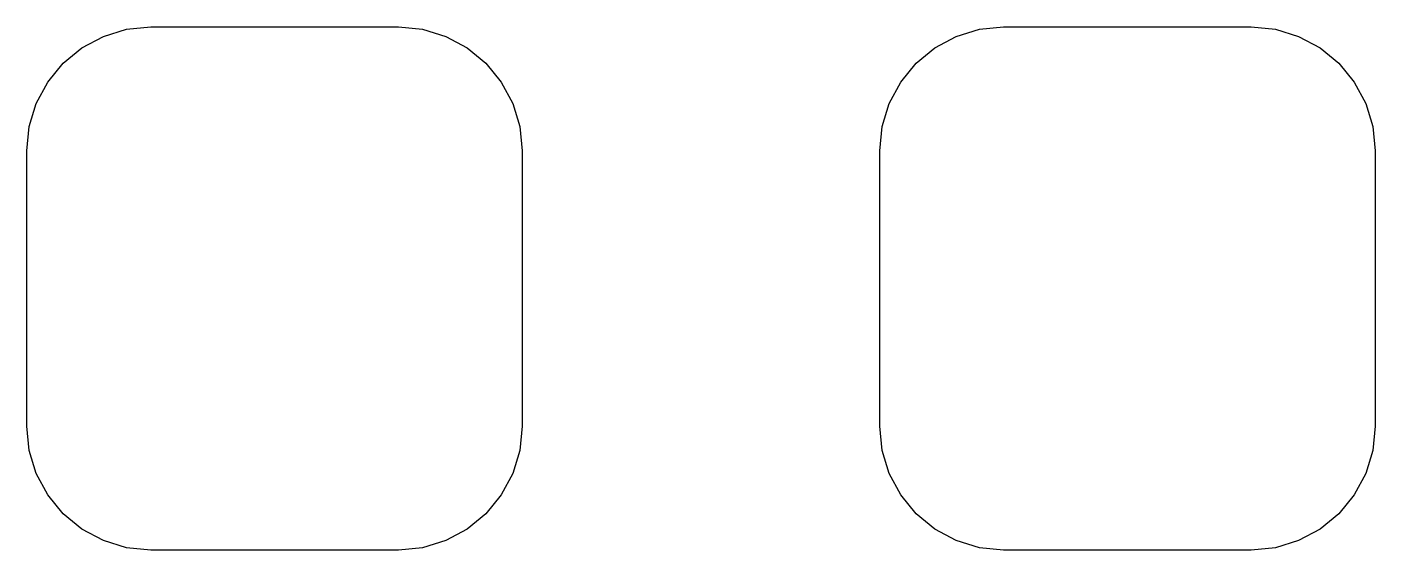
# Model space of a CAD drawing. Extents: x 106 to 211, y -144 to -92.
# Drawn here: x 157.2 to 159.65, y -117.5 to -116.55 of the extents above; entities that cross this region are included whole.
import ezdxf

# ---------------------------------------------------------------- set-up
doc = ezdxf.new("R2010")
doc.units = 0
doc.layers.add('BLACK', color=7, linetype='CONTINUOUS')

msp = doc.modelspace()

# ---------------------------------------------------------------- linework, layer by layer
at = {"layer": 'BLACK', "linetype": 'CONTINUOUS'}
for p, q in [((157.3, -116.588), (157.339, -116.567)), ((157.339, -116.567), (157.381, -116.554)), ((157.381, -116.554), (157.425, -116.55)), ((157.425, -116.55), (157.875, -116.55)), ((157.875, -116.55), (157.919, -116.554)), ((157.919, -116.554), (157.961, -116.567)), ((157.961, -116.567), (158, -116.588)), ((158.85, -116.588), (158.889, -116.567)), ((158.889, -116.567), (158.931, -116.554)), ((158.931, -116.554), (158.975, -116.55)), ((158.975, -116.55), (159.425, -116.55)), ((159.425, -116.55), (159.469, -116.554)), ((159.469, -116.554), (159.511, -116.567)), ((159.511, -116.567), (159.55, -116.588)), ((157.266, -116.616), (157.3, -116.588)), ((158, -116.588), (158.034, -116.616)), ((158.816, -116.616), (158.85, -116.588)), ((159.55, -116.588), (159.584, -116.616)), ((157.238, -116.65), (157.266, -116.616)), ((158.034, -116.616), (158.062, -116.65)), ((158.788, -116.65), (158.816, -116.616)), ((159.584, -116.616), (159.612, -116.65)), ((157.217, -116.689), (157.238, -116.65)), ((158.062, -116.65), (158.083, -116.689)), ((158.767, -116.689), (158.788, -116.65)), ((159.612, -116.65), (159.633, -116.689)), ((157.204, -116.731), (157.217, -116.689)), ((158.083, -116.689), (158.096, -116.731)), ((158.754, -116.731), (158.767, -116.689)), ((159.633, -116.689), (159.646, -116.731)), ((157.2, -116.775), (157.204, -116.731)), ((158.096, -116.731), (158.1, -116.775)), ((158.75, -116.775), (158.754, -116.731)), ((159.646, -116.731), (159.65, -116.775)), ((157.2, -117.275), (157.2, -116.775)), ((158.1, -116.775), (158.1, -117.275)), ((158.75, -117.275), (158.75, -116.775)), ((159.65, -116.775), (159.65, -117.275)), ((157.204, -117.319), (157.2, -117.275)), ((158.1, -117.275), (158.096, -117.319)), ((158.754, -117.319), (158.75, -117.275)), ((159.65, -117.275), (159.646, -117.319)), ((157.217, -117.361), (157.204, -117.319)), ((158.096, -117.319), (158.083, -117.361)), ((158.767, -117.361), (158.754, -117.319)), ((159.646, -117.319), (159.633, -117.361)), ((157.238, -117.4), (157.217, -117.361)), ((158.083, -117.361), (158.062, -117.4)), ((158.788, -117.4), (158.767, -117.361)), ((159.633, -117.361), (159.612, -117.4)), ((157.266, -117.434), (157.238, -117.4)), ((158.062, -117.4), (158.034, -117.434)), ((158.816, -117.434), (158.788, -117.4)), ((159.612, -117.4), (159.584, -117.434)), ((157.3, -117.462), (157.266, -117.434)), ((158.034, -117.434), (158, -117.462)), ((158.85, -117.462), (158.816, -117.434)), ((159.584, -117.434), (159.55, -117.462)), ((157.339, -117.483), (157.3, -117.462)), ((158, -117.462), (157.961, -117.483)), ((158.889, -117.483), (158.85, -117.462)), ((159.55, -117.462), (159.511, -117.483)), ((157.381, -117.496), (157.339, -117.483)), ((157.425, -117.5), (157.381, -117.496)), ((157.875, -117.5), (157.425, -117.5)), ((157.919, -117.496), (157.875, -117.5)), ((157.961, -117.483), (157.919, -117.496)), ((158.931, -117.496), (158.889, -117.483)), ((158.975, -117.5), (158.931, -117.496)), ((159.425, -117.5), (158.975, -117.5)), ((159.469, -117.496), (159.425, -117.5)), ((159.511, -117.483), (159.469, -117.496))]:
    msp.add_line(p, q, dxfattribs=at)

doc.saveas('drawing.dxf')
